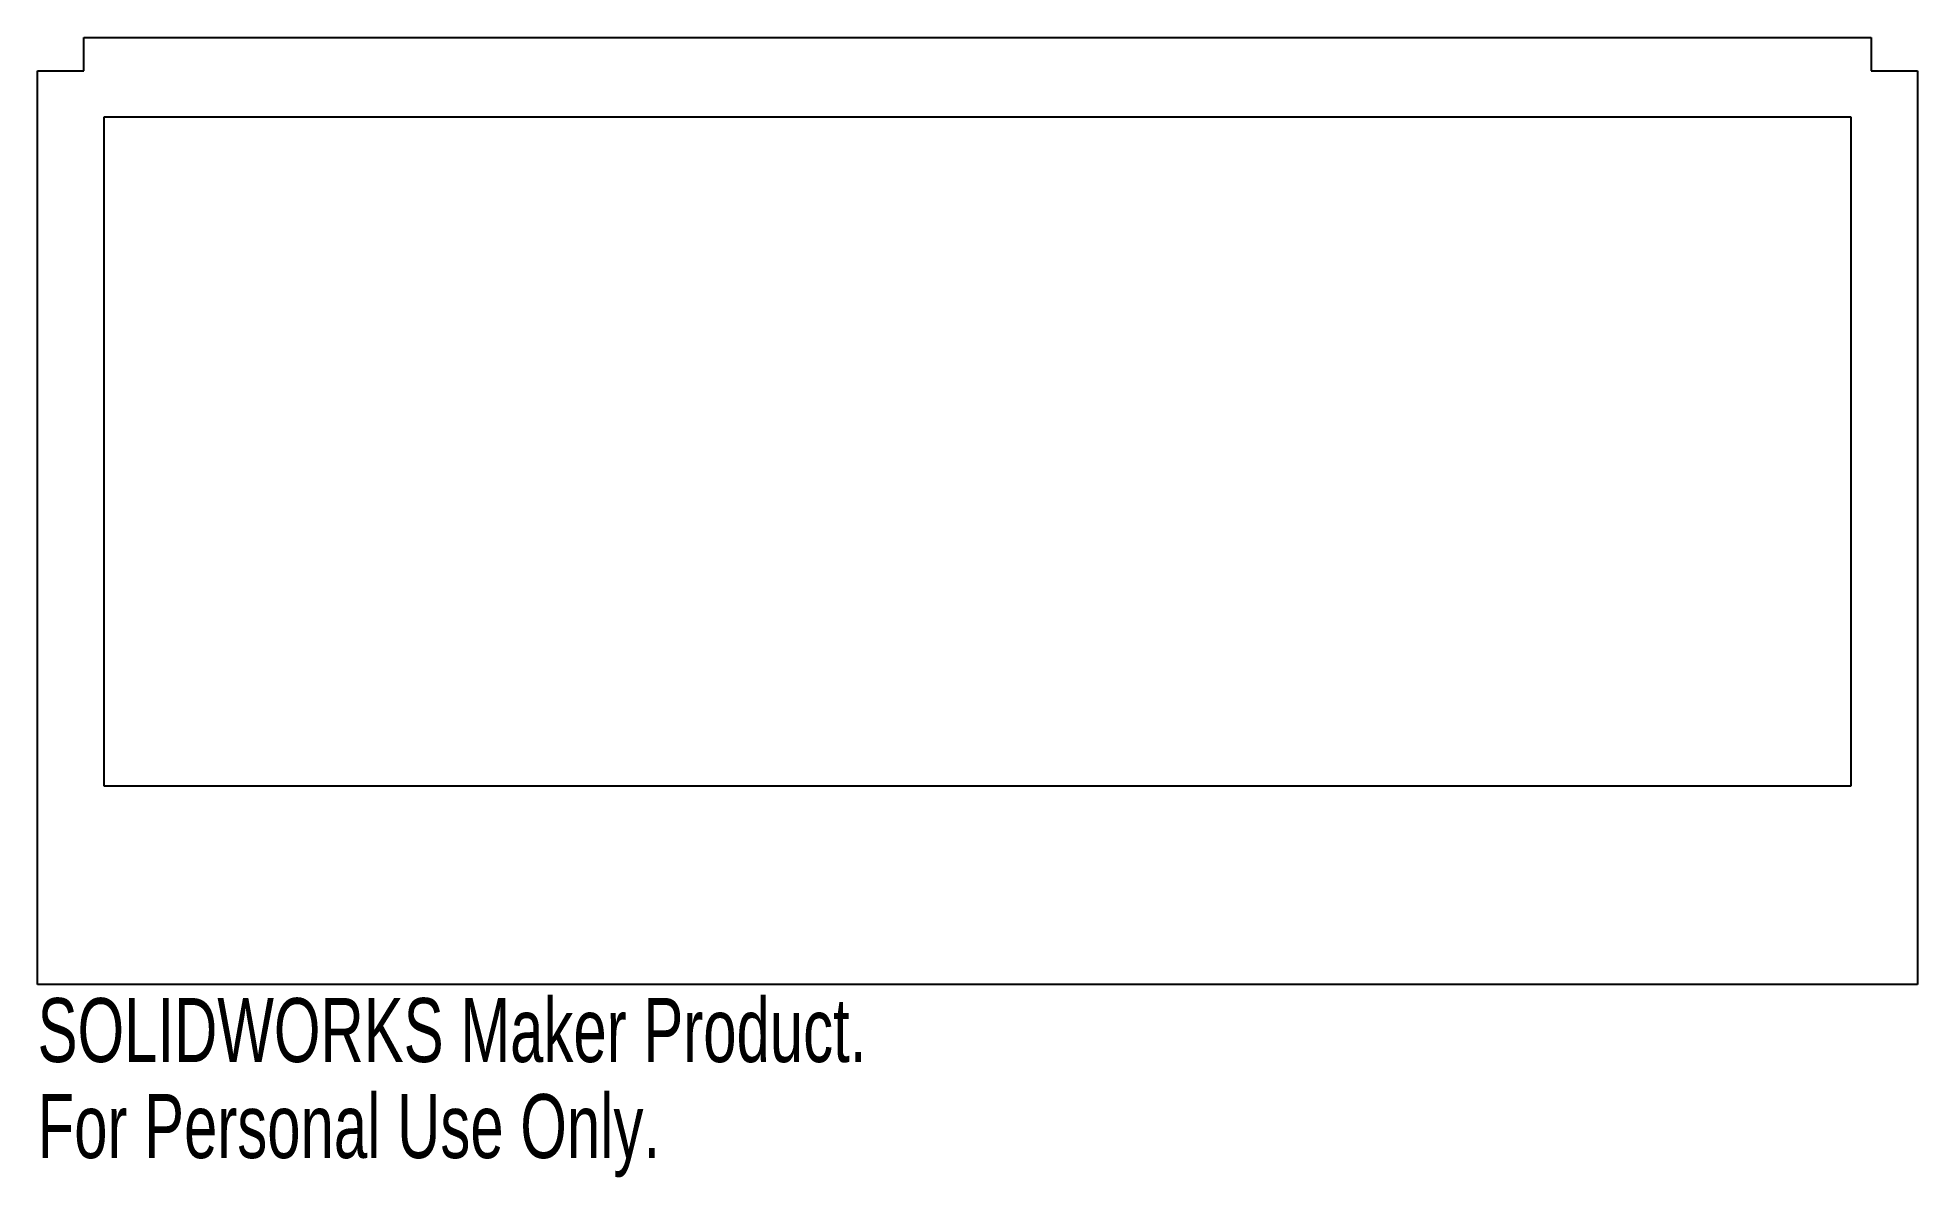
# Model space of a CAD drawing. Header units: millimetres. Extents: x 0 to 142, y -84 to 2.
import ezdxf

# ---------------------------------------------------------------- set-up
doc = ezdxf.new("R2010")
doc.units = ezdxf.units.MM
doc.styles.add('SLDTEXTSTYLE0', font='TXT', dxfattribs={"width": 0.7})

msp = doc.modelspace()

# ---------------------------------------------------------------- linework, layer by layer
at = {"color": 7, "linetype": 'Continuous', "lineweight": 25}
for p, q in [((3.5, 0), (3.5, 2.5)), ((3.5, 2.5), (138.5, 2.5)), ((138.5, 2.5), (138.5, 0)), ((0, 0), (3.5, 0)), ((0, -69), (0, 0)), ((138.5, 0), (142, 0)), ((142, 0), (142, -69)), ((137, -3.5), (5, -3.5)), ((5, -3.5), (5, -54)), ((137, -54), (137, -3.5)), ((5, -54), (137, -54)), ((142, -69), (0, -69))]:
    msp.add_line(p, q, dxfattribs=at)

# ---------------------------------------------------------------- texts
at = {"color": 7, "linetype": 'Continuous', "char_height": 4.8336, "attachment_point": 1, "style": 'SLDTEXTSTYLE0'}
for s, insert in [('SOLIDWORKS Maker Product.', (0, -70.02)), ('For Personal Use Only.', (0, -77.27))]:
    msp.add_mtext(s, dxfattribs=dict(at, insert=insert))

doc.saveas('drawing.dxf')
